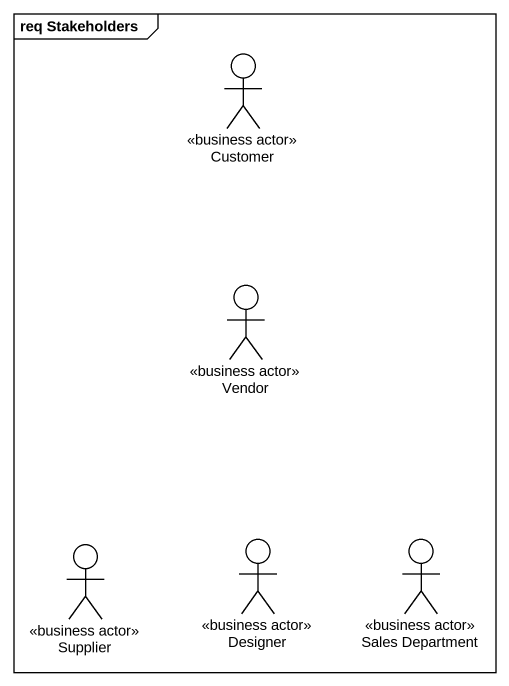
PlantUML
@startuml
mainframe req Stakeholders
actor Customer <<business actor>>
actor Vendor <<business actor>>
actor Supplier <<business actor>>
actor Designer <<business actor>>
actor "Sales Department" as Sales_Department <<business actor>>
@enduml
